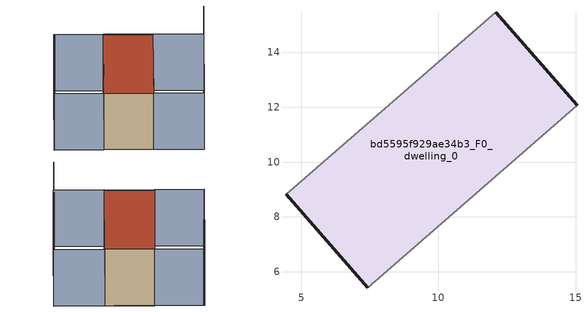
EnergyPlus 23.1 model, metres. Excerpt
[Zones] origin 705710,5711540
bd5595f929ae34b3_F0_dwelling_0
 floor ground (EU_floor_Construction): 15.05,12.07 12.08,15.47 4.44,8.83 7.43,5.41 z0
 wall outside (EU_wall_Construction): 12.08,15.47 15.05,12.07 / 7.43,5.41 4.44,8.83 z0:6
 wall adiabatic (EU_wall_Construction): 4.44,8.83 12.08,15.47 / 15.05,12.07 7.43,5.41 z0:6
 roof outside (EU_roof_Construction): 12.08,15.47 15.05,12.07 7.43,5.41 4.44,8.83 z6
shading: 10.43,1.97 18.09,8.62 z0:9; 9.17,18.8 1.47,12.19 / 10.46,1.94 7.42,5.42 / 7.42,5.42 15.07,12.09 / 15.07,12.09 18.1,8.61 / 18.1,8.61 10.46,1.94 / 1.49,12.21 9.12,18.87 / 9.12,18.87 12.08,15.47 / 12.08,15.47 4.45,8.81 / 4.45,8.81 1.49,12.21 z0:6
[Building]
EU S2 Campaign: North Axis=0; Terrain=City; Solar Distribution=FullExterior
[Site:Location]
London: Latitude=51.5; Longitude=-0.5; Time Zone=0; Elevation=25
[SizingPeriod:WeatherFileDays]
AnnualSizingPeriod: Begin Month=1; Begin Day of Month=1; End Month=12; End Day of Month=31; Day of Week for Start Day=Monday; Use Weather File Daylight Saving Period=No; Use Weather File Rain and Snow Indicators=No
[MATERIAL]
EU_InternalMass_Material: Roughness=MediumRough; Thickness=0.1; Conductivity=1; Density=1800; Specific Heat=900; Thermal Absorptance=0.9; Solar Absorptance=0.7; Visible Absorptance=0.7
[MATERIAL:NOMASS] Roughness=MediumRough; Thermal Absorptance=0.9; Solar Absorptance=0.7; Visible Absorptance=0.7
Name | Thermal Resistance
EU_wall_NoMass | 0.724719
EU_roof_NoMass | 2.98947
EU_floor_NoMass | 2.39157
[CONSTRUCTION]
EU_wall_Construction: EU_wall_NoMass
EU_roof_Construction: EU_roof_NoMass
EU_floor_Construction: EU_floor_NoMass
EU_InternalMass_Construction: EU_InternalMass_Material
[ZONE]
bd5595f929ae34b3_F0_dwelling_0: Type=1; Multiplier=1; Ceiling Height=autocalculate; Volume=274.84; Floor Area=autocalculate; Part of Total Floor Area=Yes
[INTERNALMASS]
bd5595f929ae34b3_F0_dwelling_0_EU_InternalMass: Construction=EU_InternalMass_Construction; Zone or ZoneList=bd5595f929ae34b3_F0_dwelling_0; Surface Area=45.8067
[OTHEREQUIPMENT]
EU_Step8_InternalGain_bd5595f929ae34b3_F0_dwelling_0_f000: Fuel Type=Electricity; Zone or ZoneList or Space or SpaceList=bd5595f929ae34b3_F0_dwelling_0; Schedule=EU_Step8_GainSchedule_bd5595f929ae34b3_F0_dwelling_0_f000; Design Level Calculation Method=Watts/Area; Power per Zone Floor Area=1; Fraction Latent=0; Fraction Radiant=0; Fraction Lost=0; Carbon Dioxide Generation Rate=0; EndUse Subcategory=EU_Step8_InternalGains
[ZONEVENTILATION:DESIGNFLOWRATE]
EU_ConstantAir_bd5595f929ae34b3_F0_dwelling_0: Zone or ZoneList or Space or SpaceList=bd5595f929ae34b3_F0_dwelling_0; Schedule=EU_AlwaysOn; Design Flow Rate Calculation Method=AirChanges/Hour; Air Changes per Hour=0.418135; Ventilation Type=Natural; Fan Pressure Rise=0; Fan Total Efficiency=1; Constant Term Coefficient=1; Temperature Term Coefficient=0; Velocity Term Coefficient=0; Velocity Squared Term Coefficient=0; Minimum Indoor Temperature=-100; Maximum Indoor Temperature=100; Delta Temperature=-100; Minimum Outdoor Temperature=-100; Maximum Outdoor Temperature=100; Maximum Wind Speed=40
[HVACTEMPLATE:THERMOSTAT]
EU_HeatOnly_bd5595f929ae34b3_F0_dwelling_0: Constant Heating Setpoint=20; Constant Cooling Setpoint=50
[HVACTEMPLATE:ZONE:IDEALLOADSAIRSYSTEM]
bd5595f929ae34b3_F0_dwelling_0: Template Thermostat=EU_HeatOnly_bd5595f929ae34b3_F0_dwelling_0; System Availability Schedule=EU_AlwaysOn; Maximum Heating Supply Air Temperature=50; Minimum Cooling Supply Air Temperature=13; Maximum Heating Supply Air Humidity Ratio=0.0156; Minimum Cooling Supply Air Humidity Ratio=0.0077; Heating Limit=NoLimit; Cooling Limit=NoLimit; Heating Availability Schedule=EU_AlwaysOn; Cooling Availability Schedule=EU_CoolingOff; Dehumidification Control Type=ConstantSensibleHeatRatio; Cooling Sensible Heat Ratio=0.7; Dehumidification Setpoint=60; Humidification Control Type=None; Humidification Setpoint=30; Outdoor Air Method=None; Outdoor Air Flow Rate per Person=0.00944; Outdoor Air Flow Rate per Zone Floor Area=0; Outdoor Air Flow Rate per Zone=0; Demand Controlled Ventilation Type=None; Outdoor Air Economizer Type=NoEconomizer; Heat Recovery Type=None; Sensible Heat Recovery Effectiveness=0.7; Latent Heat Recovery Effectiveness=0.65
[SIZING:ZONE]
bd5595f929ae34b3_F0_dwelling_0: Zone Cooling Design Supply Air Temperature Input Method=SupplyAirTemperature; Zone Cooling Design Supply Air Temperature=13; Zone Heating Design Supply Air Temperature Input Method=SupplyAirTemperature; Zone Heating Design Supply Air Temperature=50; Zone Cooling Design Supply Air Humidity Ratio=0.008; Zone Heating Design Supply Air Humidity Ratio=0.008; Cooling Design Air Flow Method=DesignDay; Cooling Design Air Flow Rate=0; Cooling Minimum Air Flow per Zone Floor Area=0.000762; Cooling Minimum Air Flow=0; Cooling Minimum Air Flow Fraction=0.2; Heating Design Air Flow Method=DesignDay; Heating Design Air Flow Rate=0; Heating Maximum Air Flow per Zone Floor Area=0.002032; Heating Maximum Air Flow=0.141576; Heating Maximum Air Flow Fraction=0.3; Account for Dedicated Outdoor Air System=No; Dedicated Outdoor Air System Control Strategy=NeutralSupplyAir; Dedicated Outdoor Air Low Setpoint Temperature for Design=autosize; Dedicated Outdoor Air High Setpoint Temperature for Design=autosize; Zone Load Sizing Method=Sensible Load Only No Latent Load; Zone Latent Cooling Design Supply Air Humidity Ratio Input Method=HumidityRatioDifference; Zone Cooling Design Supply Air Humidity Ratio Difference=0.005; Zone Latent Heating Design Supply Air Humidity Ratio Input Method=HumidityRatioDifference; Zone Humidification Design Supply Air Humidity Ratio Difference=0.005
[SCHEDULE:CONSTANT]
Name | Hourly Value
EU_AlwaysOn | 1
EU_CoolingOff | 0
[SCHEDULE:FILE]
EU_Step8_GainSchedule_bd5595f929ae34b3_F0_dwelling_0_f000: File=../../schedules/bd5595f929ae34b3/bd5595f929ae34b3_F0_dwelling_0_f000_gain.csv; Column Number=1; Rows to Skip at Top=0; Number of Hours of Data=8760; Column Separator=Comma; Interpolate to Timestep=No; Minutes per Item=60; Adjust Schedule for Daylight Savings=Yes
